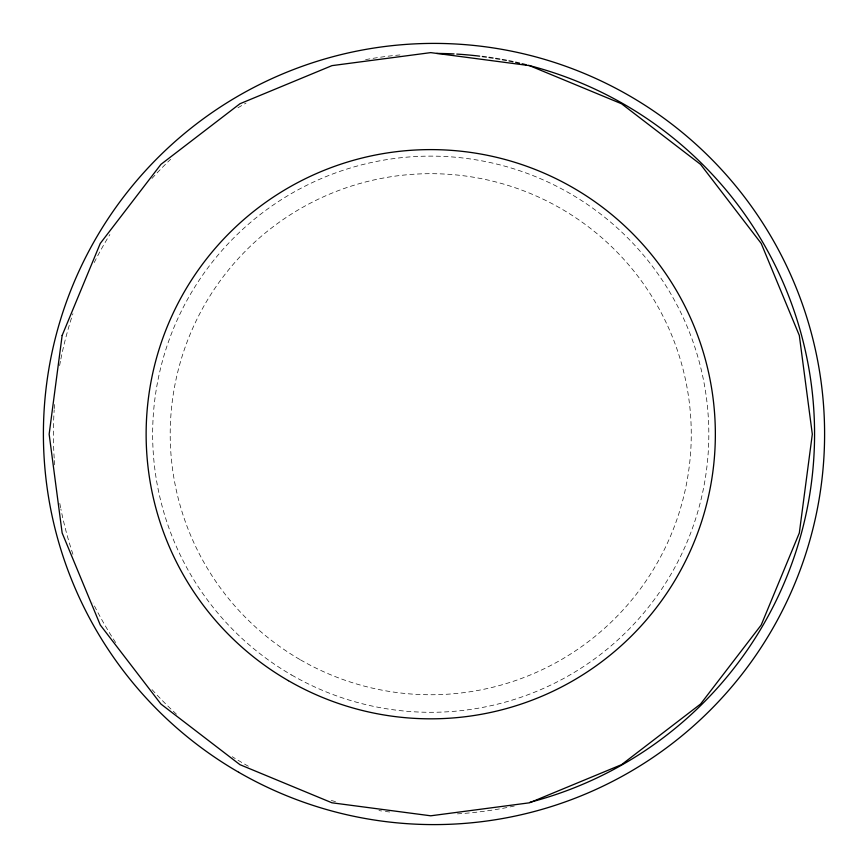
<?xml version="1.0" encoding="UTF-8"?>
<svg xmlns="http://www.w3.org/2000/svg" width="868" height="868" viewBox="0 0 868 868"><rect width="100%" height="100%" fill="white"/><g stroke="black" fill="none" stroke-linecap="round" stroke-linejoin="round"><path stroke-width="0.65" stroke-dasharray="4.34 3.25" d="M514.29 806.025A380.585 380.585 0 0 1 455.418 813.978M389.699 811.992A380.585 380.585 0 0 1 382.983 811.146M381.638 810.962A380.585 380.585 0 0 1 378.958 810.582M335.493 801.62A380.585 380.585 0 0 1 330.35 800.198M248.346 766.227A380.585 380.585 0 0 1 232.255 756.712M176.475 714.223A380.585 380.585 0 0 1 151.965 689.539M115.639 642.548A380.585 380.585 0 0 1 93.006 603.032M72.934 554.316A380.585 380.585 0 0 1 60.879 509.017M60.619 507.693A380.585 380.585 0 0 1 59.61 502.388M54.662 464.847A380.585 380.585 0 0 1 54.272 459.454M54.185 458.109A380.585 380.585 0 0 1 54.185 409.891M54.272 408.546A380.585 380.585 0 0 1 54.565 404.51M59.61 365.612A380.585 380.585 0 0 1 60.619 360.307M60.879 358.983A380.585 380.585 0 0 1 72.934 313.684M94.211 262.559A380.585 380.585 0 0 1 109.878 234.534M151.965 178.461A380.585 380.585 0 0 1 170.605 159.289M237.962 107.795A380.585 380.585 0 0 1 246.024 103.075M365.612 59.61A380.585 380.585 0 0 1 400.463 54.901M291.691 675.044A278.086 278.086 0 0 0 708.82 434.217A278.086 278.086 0 0 0 291.691 193.38A278.086 278.086 0 0 0 291.691 675.044M300.469 659.843A260.53 260.53 0 0 0 691.264 434.217A260.53 260.53 0 0 0 300.469 208.591A260.53 260.53 0 0 0 300.469 659.843"/><path stroke-width="1.3" d="M528.634 65.371A380.585 380.585 0 0 1 529.925 802.292M436.669 53.425A380.585 380.585 0 0 1 454.072 53.946M456.763 54.098A380.585 380.585 0 0 1 479.646 56.16M482.337 56.496A380.585 380.585 0 0 1 486.362 57.038M489.042 57.418A380.585 380.585 0 0 1 493.057 58.026M495.726 58.46A380.585 380.585 0 0 1 499.729 59.133M502.388 59.61A380.585 380.585 0 0 1 506.369 60.359M509.017 60.879A380.585 380.585 0 0 1 512.977 61.704M515.603 62.268A380.585 380.585 0 0 1 519.531 63.147M522.145 63.765A380.585 380.585 0 0 1 526.041 64.709M62.149 335.449L49.15 434.217L62.149 532.974L100.276 625.003L160.916 704.035L239.948 764.675L331.977 802.802L430.734 815.801L529.502 802.802L621.531 764.675L700.563 704.035L761.203 625.003L799.32 532.974L812.318 434.217L799.32 335.449L761.203 243.42L700.563 164.388L621.531 103.748L529.502 65.632L430.734 52.622L331.977 65.632L239.948 103.748L160.916 164.388L100.276 243.42L62.149 335.449M288.426 680.696A284.617 284.617 0 0 0 715.351 434.217A284.617 284.617 0 0 0 288.426 187.738A284.617 284.617 0 0 0 288.426 680.696M238.7 772.27A390.6 390.6 0 0 0 824.6 434A390.6 390.6 0 0 0 238.7 95.73A390.6 390.6 0 0 0 238.7 772.27"/></g></svg>
